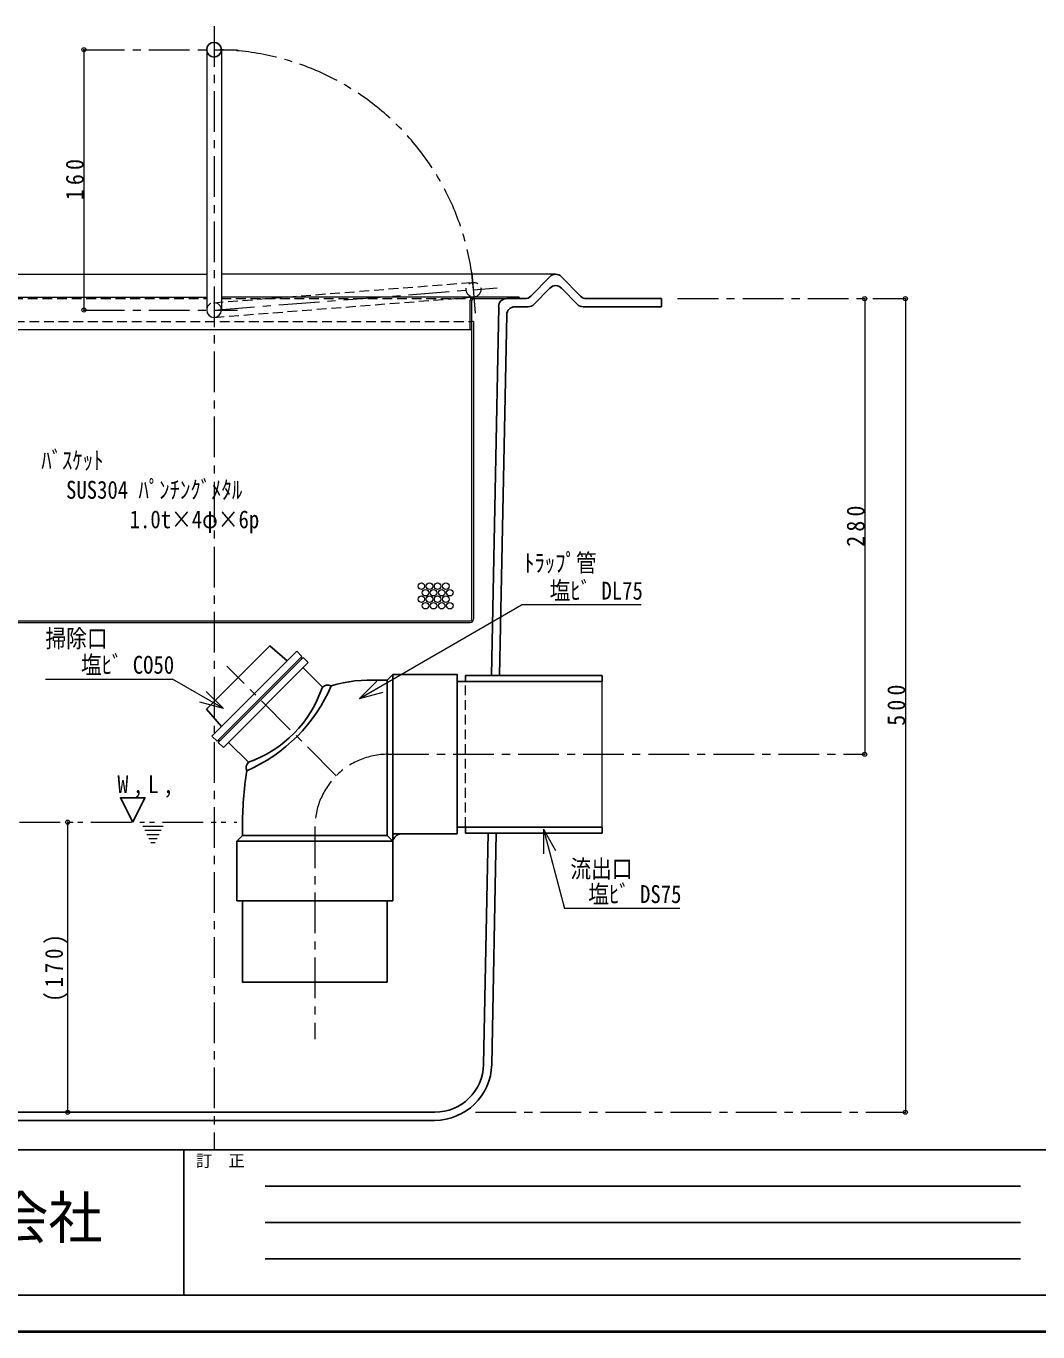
# Model space of a CAD drawing. Units: millimetres at full size, sheet at 1:5. Extents: x -1061 to 964, y -679 to 726.
# Drawn here: x -709 to -87, y -679 to 123 of the extents above; entities that cross this region are included whole.
import ezdxf
from ezdxf.enums import TextEntityAlignment as Align

# ---------------------------------------------------------------- set-up
doc = ezdxf.new("R2010")
doc.units = ezdxf.units.MM
doc.header["$LTSCALE"] = 5
doc.header["$PDMODE"] = 32
doc.header["$PDSIZE"] = 2.5
for name, pattern in [('CHAIN1', [8, 5, -1, 1, -1]), ('DASHED1', [1.8, 1.2, -0.6]), ('DOUBLE_CHAIN1', [8.8, 5, -1, 0.6, -0.6, 0.6, -1])]:
    doc.linetypes.add(name, pattern=pattern)
doc.layers.add('0-0', color=7, linetype='Continuous', lineweight=18)
doc.styles.add('ＭＳ ゴシック', font='')
doc.styles.get('ＭＳ ゴシック').set_extended_font_data('MS Gothic')

msp = doc.modelspace()

# ---------------------------------------------------------------- linework, layer by layer
at = {"layer": '0-0', "color": 4, "linetype": 'CHAIN1', "lineweight": 9}
for p, q in [((-593.901, 123.457), (-593.901, -567.258)), ((-673.901, 108.957), (-579.401, 108.957)), ((-433.257, -52.978), (-435.526, -24.067)), ((-593.901, -51.043), (-419.936, -37.388)), ((-308.901, -44.043), (-168.901, -44.043)), ((-673.901, -51.043), (-579.401, -51.043)), ((-518.723, -337.224), (-586.118, -269.829)), ((-486.904, -324.043), (-193.901, -324.043)), ((-531.904, -369.043), (-531.904, -499.043)), ((-433.207, -544.043), (-168.901, -544.043))]:
    msp.add_line(p, q, dxfattribs=at)
at = {"layer": '0-0', "color": 4, "lineweight": 9}
for p, q in [((-673.901, 108.957), (-673.901, -51.043)), ((-803.901, -29.043), (-598.401, -29.043)), ((-383.901, -29.043), (-589.401, -29.043)), ((-753.401, -43.043), (-598.401, -43.043)), ((-434.401, -43.043), (-589.401, -43.043)), ((-193.901, -44.043), (-193.901, -324.043)), ((-168.901, -44.043), (-168.901, -544.043)), ((-751.401, -63.043), (-436.401, -63.043)), ((-683.901, -365.768), (-683.901, -544.043))]:
    msp.add_line(p, q, dxfattribs=at)
at = {"layer": '0-0'}
for p, q in [((-598.401, 108.957), (-598.401, -51.043)), ((-589.401, 108.957), (-589.401, -51.043)), ((-436.401, -63.043), (-436.401, -45.043)), ((-435.401, -241.043), (-435.401, -45.043)), ((-406.401, -43.043), (-434.401, -43.043)), ((-434.401, -44.043), (-414.011, -44.043)), ((-406.401, -43.043), (-406.401, -44.043)), ((-436.401, -63.043), (-435.401, -63.043)), ((-434.401, -58.043), (-435.401, -58.043)), ((-434.401, -58.043), (-434.401, -241.043)), ((-504.391, -289.774), (-404.844, -232.3)), ((-331.363, -232.3), (-404.844, -232.3)), ((-751.401, -242.043), (-436.401, -242.043)), ((-751.401, -243.043), (-436.401, -243.043)), ((-697.562, -277.869), (-619.47, -277.869)), ((-588.057, -296.005), (-619.47, -277.869)), ((-504.391, -289.774), (-493.785, -279.167)), ((-355.404, -368.768), (-355.404, -279.318)), ((-588.057, -296.005), (-598.664, -285.398)), ((-504.391, -289.774), (-489.903, -285.891)), ((-588.057, -296.005), (-602.546, -292.123)), ((-391.424, -370.178), (-383.924, -383.168)), ((-391.424, -370.178), (-391.424, -385.178)), ((-391.424, -370.178), (-378.397, -418.796)), ((-307.634, -418.796), (-378.397, -418.796))]:
    msp.add_line(p, q, dxfattribs=at)
at = {"layer": '0-0', "color": 5, "lineweight": 25}
for p, q in [((-399.218, -42.541), (-387.473, -30.545)), ((-368.583, -42.541), (-380.328, -30.545)), ((-387.473, -37.545), (-397.26, -47.541)), ((-370.541, -47.541), (-380.328, -37.545)), ((-402.791, -44.043), (-414.011, -44.043)), ((-365.01, -44.043), (-318.901, -44.043)), ((-318.901, -44.043), (-318.901, -49.043)), ((-423.431, -275.543), (-418.901, -49.043)), ((-413.998, -53.943), (-418.43, -275.543)), ((-408.999, -49.043), (-400.833, -49.043)), ((-366.968, -49.043), (-318.901, -49.043)), ((-595.183, -312.835), (-543.029, -260.681)), ((-592.001, -316.017), (-539.847, -263.863)), ((-591.294, -316.724), (-539.14, -264.57)), ((-539.847, -263.863), (-543.029, -260.681)), ((-539.847, -265.277), (-540.554, -264.57)), ((-535.958, -267.752), (-539.14, -264.57)), ((-588.112, -319.906), (-535.958, -267.752)), ((-527.303, -282.771), (-539.14, -270.934)), ((-487.404, -278.543), (-492.404, -278.543)), ((-483.904, -275.043), (-487.404, -278.543)), ((-487.404, -278.543), (-487.404, -374.043)), ((-483.904, -275.043), (-483.904, -377.517)), ((-444.404, -279.318), (-355.404, -279.318)), ((-439.404, -275.543), (-355.404, -275.543)), ((-439.404, -279.318), (-439.404, -275.543)), ((-355.404, -279.318), (-355.404, -275.543)), ((-589.3, -306.952), (-598.492, -296.346)), ((-592.001, -316.017), (-595.183, -312.835)), ((-590.587, -316.017), (-591.294, -315.31)), ((-588.112, -319.906), (-591.294, -316.724)), ((-572.774, -328.88), (-584.93, -316.724)), ((-576.404, -369.043), (-576.404, -374.043)), ((-444.404, -368.768), (-355.404, -368.768)), ((-439.404, -372.543), (-439.404, -368.768)), ((-355.404, -372.543), (-355.404, -368.768)), ((-579.904, -377.543), (-576.404, -374.043)), ((-576.404, -374.043), (-487.404, -374.043)), ((-487.404, -374.043), (-483.904, -377.543)), ((-483.904, -373.043), (-444.404, -373.043)), ((-439.404, -372.543), (-355.404, -372.543)), ((-428.213, -514.643), (-425.371, -372.543)), ((-420.37, -372.543), (-423.214, -514.743)), ((-579.904, -377.543), (-483.904, -377.543)), ((-579.904, -377.543), (-579.904, -414.043)), ((-483.904, -377.543), (-483.904, -414.043)), ((-579.904, -414.043), (-483.904, -414.043)), ((-487.404, -414.043), (-487.404, -464.043)), ((-458.207, -544.043), (-729.595, -544.043)), ((-729.595, -549.043), (-458.207, -549.043))]:
    msp.add_line(p, q, dxfattribs=at)
at = {"layer": '0-0', "color": 4, "linetype": 'DASHED1', "lineweight": 9}
for p, q in [((-594.253, -46.557), (-434.743, -34.036)), ((-753.401, -44.043), (-598.401, -44.043)), ((-593.548, -55.53), (-434.039, -43.009)), ((-589.401, -44.043), (-434.401, -44.043)), ((-752.401, -58.043), (-435.401, -58.043))]:
    msp.add_line(p, q, dxfattribs=at)
at = {"layer": '0-0', "linetype": 'DASHED1'}
msp.add_line((-439.404, -368.768), (-439.404, -279.318), dxfattribs=at)
at = {"layer": '0-0', "color": 4, "linetype": 'DOUBLE_CHAIN1', "lineweight": 9}
for p, q in [((-757.565, -365.768), (-579.904, -365.768)), ((-637.651, -368.268), (-625.151, -368.268)), ((-636.401, -370.768), (-626.401, -370.768)), ((-635.151, -373.268), (-627.651, -373.268)), ((-633.901, -375.768), (-628.901, -375.768)), ((-632.651, -378.268), (-630.151, -378.268))]:
    msp.add_line(p, q, dxfattribs=at)
at = {"layer": '0-0', "color": 6, "lineweight": 25}
for p, q in [((-1038.901, -567.258), (941.099, -567.258)), ((-612.472, -567.258), (-612.472, -656.543)), ((-562.472, -589.579), (-98.186, -589.579)), ((-98.186, -611.9), (-562.472, -611.9)), ((-98.186, -634.222), (-562.472, -634.222)), ((941.099, -656.543), (-1038.901, -656.543))]:
    msp.add_line(p, q, dxfattribs=at)
at = {"layer": '0-0', "color": 1, "lineweight": 40}
msp.add_line((963.599, -679.043), (-1061.401, -679.043), dxfattribs=at)
at = {"layer": '0-0', "color": 5, "lineweight": 25}
for points in [[(-548.995, -266.647), (-559.601, -257.455), (-598.492, -296.346)], [(-483.904, -275.043), (-444.404, -275.043), (-444.404, -373.043)], [(-576.404, -414.043), (-576.404, -464.043), (-487.404, -464.043)]]:
    msp.add_lwpolyline(points, dxfattribs=at)
msp.add_lwpolyline([(-643.901, -365.768), (-651.401, -350.768), (-636.401, -350.768)], close=True, dxfattribs=at)
msp.add_circle((-593.901, 108.957), 4.5, dxfattribs=at)
at = {"layer": '0-0', "color": 4, "linetype": 'DASHED1', "lineweight": 9}
msp.add_circle((-434.391, -38.523), 4.5, dxfattribs=at)
at = {"layer": '0-0', "color": 4, "lineweight": 9}
for centre in [(-466.45, -220.736), (-463.95, -224.736), (-461.45, -220.736), (-458.95, -224.736), (-456.45, -220.736), (-453.95, -224.736), (-451.45, -220.736), (-448.95, -224.736), (-466.45, -228.736), (-463.95, -232.736), (-461.45, -228.736), (-458.95, -232.736), (-456.45, -228.736), (-453.95, -232.736), (-451.45, -228.736), (-448.95, -232.736)]:
    msp.add_circle(centre, 2, dxfattribs=at)
at = {"layer": '0-0', "color": 4, "linetype": 'CHAIN1', "lineweight": 9}
for centre, radius, start, end in [((-593.901, -51.043), 160, 4.48824, 90), ((-486.904, -369.043), 45, 90, 180)]:
    msp.add_arc(centre, radius, start, end, dxfattribs=at)
at = {"layer": '0-0', "color": 5, "lineweight": 25}
for centre, radius, start, end in [((-383.901, -34.043), 5, 44.3947, 135.6053), ((-383.901, -41.043), 5, 44.3947, 135.6053), ((-414.011, -49.043), 5, 90, 178.72697), ((-402.791, -39.043), 5, 270, 315.6053), ((-400.833, -44.043), 5, 270, 315.6053), ((-366.968, -44.043), 5, 224.3947, 270), ((-365.01, -39.043), 5, 224.3947, 270), ((-408.999, -54.043), 5, 90, 178.85424), ((-497.018, -368.788), 90.363, 87.07275, 105.92745), ((-613.851, -242.51), 100.108, 293.59993, 336.83269), ((-596.766, -259.745), 73.18, 289.13847, 341.66053), ((-523.822, -286.949), 5.438, 68.34908, 129.79812), ((-569.181, -332.325), 4.978, 136.21281, 202.69677), ((-361.748, -367.773), 214.659, 171.0142, 180.33907), ((-478.755, -378.239), 5.199, 92.04812, 172.01775), ((-458.207, -514.043), 30, 270, 358.85424), ((-458.207, -514.043), 35, 270, 358.85424)]:
    msp.add_arc(centre, radius, start, end, dxfattribs=at)
at = {"layer": '0-0', "color": 4, "linetype": 'DASHED1', "lineweight": 9}
msp.add_arc((-593.901, -51.043), 4.5, 0, 180, dxfattribs=at)
at = {"layer": '0-0'}
for centre, radius, start, end in [((-434.401, -45.043), 2, 90, 180), ((-434.401, -45.043), 1, 90, 180), ((-593.901, -51.043), 4.5, 180, 0), ((-436.401, -241.043), 1, 270, 0), ((-436.401, -241.043), 2, 270, 0)]:
    msp.add_arc(centre, radius, start, end, dxfattribs=at)
at = {"layer": '0-0', "color": 4}
for p in [(-673.901, 108.957), (-193.901, -44.043), (-168.901, -44.043), (-673.901, -51.043), (-193.901, -324.043), (-683.901, -365.768), (-683.901, -544.043), (-168.901, -544.043)]:
    msp.add_point(p, dxfattribs=at)

# ---------------------------------------------------------------- texts
at = {"layer": '0-0', "style": 'ＭＳ ゴシック'}
for s, height, width, p in [('ﾊﾞｽｹｯﾄ', 11, 0.85, (-700.073, -152.164)), ('SUS304 ﾊﾟﾝﾁﾝｸﾞﾒﾀﾙ', 11, 0.85, (-684.855, -170.308)), ('1.0t×4φ×6p', 11, 0.85, (-645.744, -188.451)), ('ﾄﾗｯﾌﾟ管', 11, 0.85, (-403.316, -215.214)), ('塩ﾋﾞ DL75', 11, 0.85, (-387.613, -232.3)), ('掃除口', 11, 0.85, (-697.562, -261.667)), ('塩ﾋﾞ CO50', 11, 0.85, (-675.72, -277.869)), ('流出口', 11, 0.85, (-374.878, -403.245)), ('塩ﾋﾞ DS75', 11, 0.85, (-363.884, -418.796)), ('工業株式会社', 25.66, 0.95, (-861.936, -629.4))]:
    msp.add_text(s, height=height, dxfattribs=dict(at, width=width)).set_placement(p, align=Align.BOTTOM_LEFT)
msp.add_text('訂\u3000正', height=7.331, dxfattribs=at).set_placement((-604.972, -579.758), align=Align.BOTTOM_LEFT)
at = {"layer": '0-0', "char_height": 11, "attachment_point": 7, "rotation": 90, "style": 'ＭＳ ゴシック'}
for s, insert in [('\\T1.38;\\W0.9;160', (-673.901, 16.457)), ('\\T1.38;\\W0.9;280', (-193.901, -196.543)), ('\\T1.38;\\W0.9;500', (-168.901, -306.543)), ('\\T1.38;\\W0.85;(170)', (-683.901, -476.156))]:
    msp.add_mtext(s, dxfattribs=dict(at, insert=insert))
at = {"layer": '0-0', "insert": (-653.276, -350.768), "char_height": 11, "attachment_point": 7, "style": 'ＭＳ ゴシック'}
msp.add_mtext('\\T1.38;\\W0.9;W,L,', dxfattribs=at)

doc.saveas('drawing.dxf')
